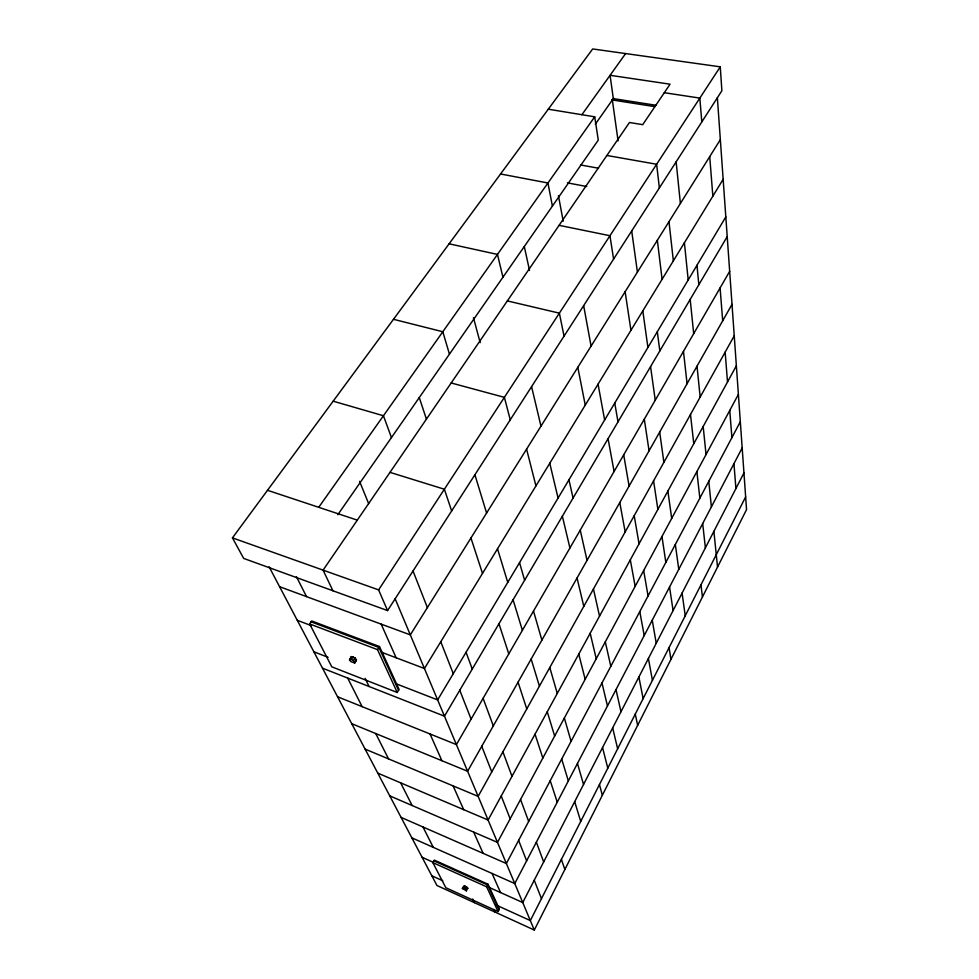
<?xml version="1.0" encoding="UTF-8"?>
<svg xmlns="http://www.w3.org/2000/svg" width="979" height="979" viewBox="0 0 979 979"><rect width="100%" height="100%" fill="white"/><g stroke="black" fill="none" stroke-linecap="round" stroke-linejoin="round"><path stroke-width="1.47" d="M349.527 660.091L351.375 656.603L355.144 658.047L356.332 660.47L354.667 663.052L350.898 661.596L349.527 660.091L351.375 656.603M354.667 663.052L356.527 659.565M269.078 566.743L436.964 885.518L534.301 930.05L746.549 509.594L717.374 97.716M745.643 496.916L530.324 920.578L496.243 905.085M743.954 472.93L522.749 902.54L489.292 887.5M742.18 447.892L514.77 883.547L411.865 837.853M498.042 911.571L499.363 909.05L488.031 884.221L434.26 860.1L432.853 862.621L445.812 887.708L498.042 911.571L486.649 886.815L432.853 862.621M740.32 421.741L506.363 863.527L401.096 817.404M486.649 886.815L488.031 884.221M738.386 394.39L497.479 842.381L389.74 795.854M462.394 888.479L464.022 888.442L465.196 886.276L466.848 887.255L467.803 888.234L466.359 890.829L462.394 888.479L463.838 885.885L465.196 886.276M466.359 890.829L465.674 889.421L466.848 887.255M736.367 365.779L488.093 820.035L377.772 773.116M734.238 335.797L478.144 796.368L365.118 749.106M732.011 304.347L467.607 771.268L351.742 723.689M729.673 271.33L456.398 744.591L337.547 696.754M727.213 236.612L444.466 716.187L322.483 668.155M725.818 216.91L437.625 699.912L395.957 683.709M723.151 179.304L424.433 668.498L381.577 652.259M397.229 692.471L399.089 689.449L379.497 646.544L311.665 620.955L309.645 623.953L331.783 666.821L397.229 692.471L377.527 649.652L309.645 623.953M720.348 139.63L410.311 634.869L279.59 586.702M377.527 649.652L379.497 646.544M349.711 659.173L351.351 659.405L353.015 656.823M354.863 662.147L353.48 660.641L355.144 658.047M387.562 610.578L721.878 90.717L720.263 66.829L592.674 48.95L232.451 537.875L243.685 558.422L387.562 610.578L378.616 589.896L232.451 537.875M464.242 886.484L465.013 886.472M378.616 589.896L720.263 66.829M467.803 888.234L466.175 888.271M337.816 514.709L598.279 140.119L594.718 116.807L548.277 109.207M595.293 124.247L613.686 98.084M318.726 507.318L594.718 116.807M581.893 114.714L625.618 53.564M664.313 92.711L699.838 98.096L701.796 121.934M656.199 105.304L613.319 98.61L610.076 75.297L670.064 84.194L642.713 124.663L629.46 122.497L323.082 570.133L332.933 590.778M611.581 99.858L654.816 106.638M606.894 155.477L656.628 164.252L659.369 187.919M580.547 164.962L598.536 168.229M567.441 182.877L586.727 186.512M500.55 173.981L547.946 182.987L552.401 206.104M559.082 225.329L609.954 235.719L613.588 259.117M449.104 243.808L497.467 254.418L502.937 277.241M507.342 300.92L559.376 313.158L564.039 336.152M393.485 319.301L442.814 331.746L449.447 354.165M451.184 382.973L504.381 397.352L510.255 419.795M466.371 888.088L467.142 888.063L465.368 886.607M333.154 401.182L383.45 415.745L391.441 437.589M389.997 472.367L444.368 489.231L451.662 510.916M267.5 490.295L357.298 520.13M311.089 621.812L378.934 647.437L398.563 690.317M297.286 620.307L311.408 625.654M313.867 651.794L328.075 657.313M433.868 860.822L487.64 884.967L498.984 909.772M422.108 857.298L433.11 862.242M431.849 875.789L442.789 880.77M351.351 659.405L353.48 660.641M464.022 888.442L465.674 889.421M296.417 576.643L306.513 596.627M347.692 678.08L362.132 706.642M375.728 733.54L388.553 758.896M400.656 782.857L412.122 805.509M422.977 826.986L433.269 847.361M365.094 678.337L369.071 686.499M472.637 899.028L474.387 902.638M493.967 909.442L495.239 912.171M381.186 624.137L396.14 657.778M430.026 733.981L441.921 760.72M453.118 785.904L463.679 809.657M473.665 832.101L483.112 853.333M492.058 873.464L500.55 892.567M395.149 598.793L534.301 930.05M359.562 481.325L368.63 503.561M413.028 570.99L427.382 607.604M440.77 641.759L453.277 673.687M459.775 690.244L471.095 719.137M481.741 746.292L491.764 771.868M501.224 796L510.157 818.799M518.613 840.374L526.629 860.81M534.24 880.219L541.473 898.661M466.053 652.271L472.27 669.049M483.112 698.333L493.306 725.88M502.912 751.835L511.98 776.335M520.547 799.488L528.66 821.405M536.357 842.185L543.663 861.924M561.408 859.44L564.871 869.487M419.293 397.645L426.416 419.134M470.948 538.009L482.5 573.4M498.96 623.77L508.786 653.862M518.05 682.192L526.775 708.918M535.023 734.164L542.831 758.052M550.222 780.691L557.247 802.18M474.913 474.766L486.587 513.02M497.516 548.827L507.758 582.383M513.082 599.821L522.382 630.317M531.156 659.038L539.429 686.157M547.261 711.782L554.665 736.049M561.689 759.055L568.346 780.899M574.685 801.666L580.718 821.43M519.543 562.631L524.622 580.253M533.506 611.055L541.876 640.095M549.794 667.519L557.271 693.45M564.357 718.023L571.075 741.311M577.463 763.449L583.533 784.485M599.454 784.558L602.342 795.266M473.457 317.722L480.175 342.638M526.58 449.141L535.941 485.902M578.76 654.131L585.173 679.316M602.55 747.564L607.788 768.172M531.573 386.644L540.971 426.159M549.77 463.238L558.054 498.078M562.362 516.214L569.925 547.995M577.047 578.002L583.79 606.368M590.178 633.242L596.235 658.732M601.987 682.95L607.457 705.969M612.67 727.886L617.639 748.788M568.958 479.808L573.058 498.091M580.241 530.116L587.033 560.38M593.445 589.003L599.527 616.134M605.303 641.869L610.798 666.32M616.011 689.583L620.98 711.745M524.316 246.622L529.529 270.449M635.285 714.07L637.635 725.341M577.806 367.309L585.258 405.122M638.871 677.003L643.13 698.627M558.434 195.665L563.206 221.205M583.655 305.656L591.083 346.113M598.059 384.16L604.643 420.003M608.069 438.69L614.09 471.499M619.78 502.533L625.177 531.927M630.305 559.829L635.163 586.348M639.789 611.557L644.206 635.579M648.404 658.488L652.418 680.356M614.751 403.054L618.006 421.851M623.696 454.856L629.093 486.098M634.208 515.7L639.054 543.81M643.668 570.524L648.061 595.954M652.247 620.184L656.236 643.289M669.061 647.609L670.945 659.356M625.128 291.718L630.941 330.315M644.304 419.171L649.065 450.817M653.58 480.848L657.876 509.386M661.963 536.516L665.842 562.374M669.55 587.021L673.087 610.541M612.352 99.98L618.092 140.939M631.7 230.946L637.415 272.089M642.811 310.869L647.914 347.484M650.57 366.611L655.245 400.215M659.687 432.082L663.884 462.321M667.886 491.066L671.692 518.417M675.326 544.483L678.777 569.337M682.082 593.078L685.239 615.779M657.313 331.722L659.822 350.923M657.35 240.259L662.085 279.309M700.976 584.83L702.432 596.982M668.987 221.67L673.356 260.855M683.464 351.363L687.074 383.707M690.501 414.46L693.768 443.707M696.877 471.584L699.85 498.176M702.677 523.557L705.382 547.824M676.134 161.841L680.393 203.448M684.407 242.768L688.2 279.957M690.195 299.403L693.683 333.643M697.011 366.158L700.169 397.07M703.179 426.501L706.043 454.55M708.772 481.313L711.39 506.877M713.887 531.328L717.534 567.061M696.975 265.248L698.822 284.767M709.726 156.591L712.847 196.179M720.091 287.924L722.686 320.818M725.158 352.134L727.507 381.981M729.759 410.446L731.9 437.65M733.944 463.654L735.914 488.533M352.036 657.374A2.154 0.759 32.7 0 1 353.297 657.399M353.774 657.607A2.154 0.759 32.7 0 1 355.634 659.222"/></g></svg>
